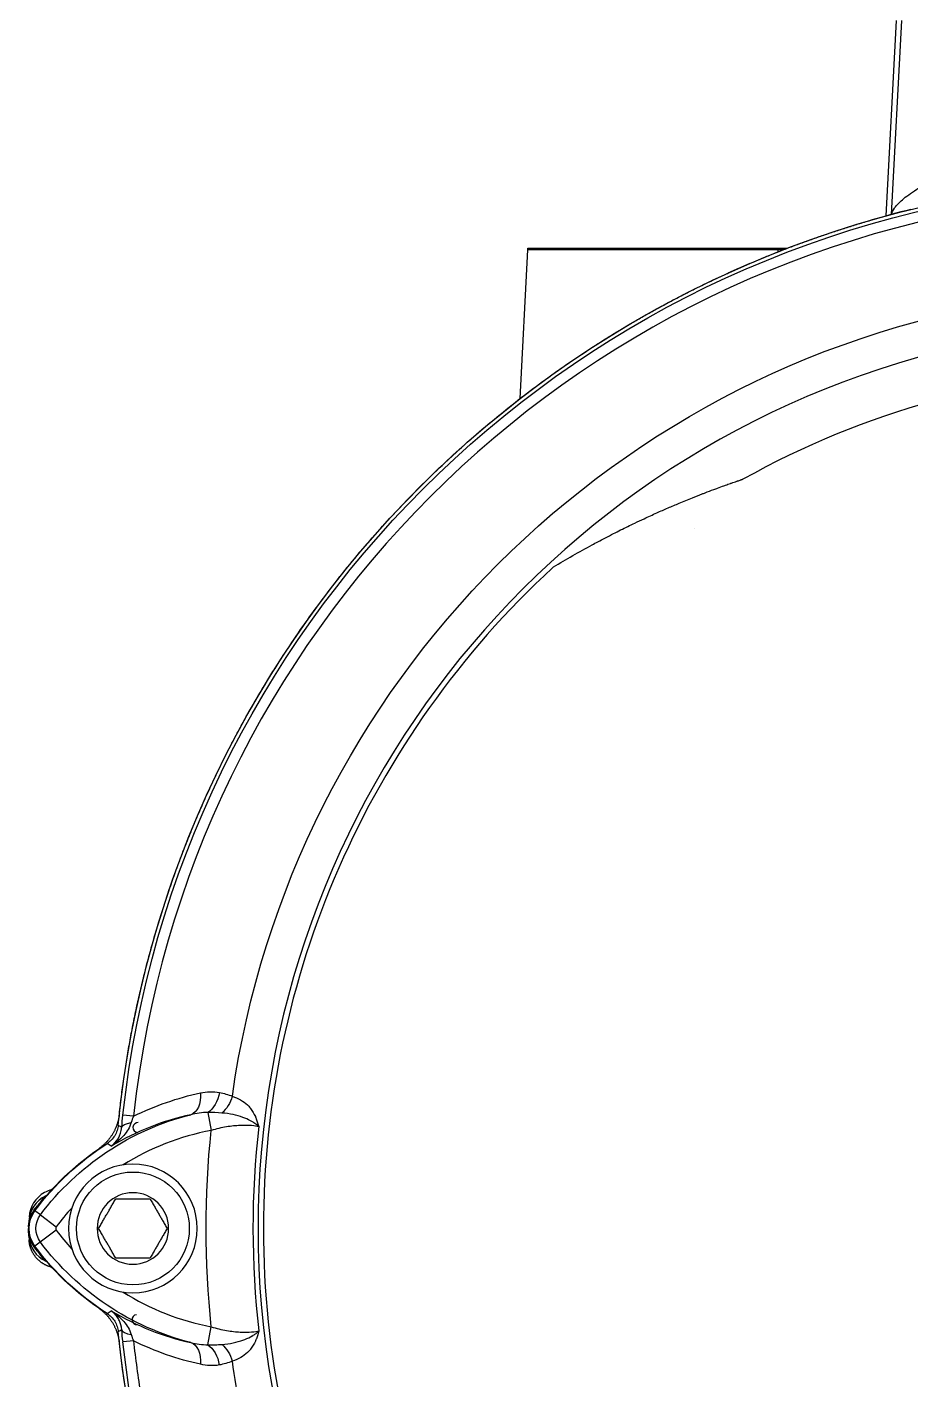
# Model space of a CAD drawing. Header units: millimetres. Extents: x 553637 to 584936, y 5008 to 53898.
# Drawn here: x 560038.7 to 560128, y 42216.2 to 42352.8 of the extents above; entities that cross this region are included whole.
import ezdxf

# ---------------------------------------------------------------- set-up
doc = ezdxf.new("R2010")
doc.units = ezdxf.units.MM
doc.header["$LTSCALE"] = 10
doc.header["$MEASUREMENT"] = 0
doc.layers.add('2', color=2, linetype='Continuous')

msp = doc.modelspace()

# ---------------------------------------------------------------- linework, layer by layer
at = {"layer": '2', "extrusion": (-1, 1.31047e-06, 1.33332e-29)}
for p, q in [((560125.52, 42333.75), (560126.55, 42353.49)), ((560126.05, 42333.89), (560127.08, 42353.49)), ((560088.52, 42315.3), (560089.31, 42330.34)), ((560115.15, 42330.34), (560089.31, 42330.34)), ((560114.61, 42330.13), (560114.61, 42330.34)), ((560116.84, 42310.13), (560116.84, 42310.13)), ((560116.97, 42310.19), (560116.97, 42310.19)), ((560114.39, 42308.94), (560114.39, 42308.94)), ((560049.47, 42242.82), (560048.4, 42242.94)), ((560056.98, 42243.2), (560057.32, 42241.39)), ((560040.07, 42232.87), (560039.51, 42233.28)), ((560038.9, 42232.27), (560038.87, 42231.66)), ((560038.95, 42232.64), (560038.95, 42232.64)), ((560039.07, 42232.64), (560039.07, 42232.64)), ((560039.1, 42232.64), (560039.09, 42232.64)), ((560040.07, 42232.87), (560041.67, 42231.67)), ((560038.87, 42231.65), (560038.86, 42231.49)), ((560038.87, 42231.32), (560038.86, 42231.49)), ((560038.87, 42231.65), (560038.87, 42231.65)), ((560038.9, 42230.7), (560038.87, 42231.32)), ((560038.87, 42231.32), (560038.87, 42231.32)), ((560038.9, 42230.7), (560038.92, 42230.33)), ((560038.95, 42230.33), (560038.95, 42230.33)), ((560039.07, 42230.33), (560039.07, 42230.33)), ((560039.1, 42230.33), (560039.09, 42230.33)), ((560041.67, 42231.31), (560039.51, 42229.69)), ((560056.98, 42219.74), (560057.32, 42221.55)), ((560049.47, 42220.14), (560048.41, 42220.03))]:
    msp.add_line(p, q, dxfattribs=at)
at = {"layer": '2', "extrusion": (3.3667e-22, 2.56909e-16, -1)}
for radius in [6.5, 3.61]:
    msp.add_circle((-560049.41, 42231.49), radius, dxfattribs=at)
at = {"layer": '2'}
msp.add_circle((560049.41, 42231.49), 5.7, dxfattribs=at)
at = {"layer": '2', "extrusion": (3.3667e-22, 2.56909e-16, -1)}
for centre, radius, start, end in [((-560153.41, 42231.49), 105.99, 5.6479, 84.351), ((-560153.41, 42231.49), 105.63, 6.2249, 83.7714), ((-560127.01, 42330.01), 4.5, 46.952, 47.1597), ((-560153.41, 42231.49), 94.9, 8.0915, 81.884), ((-560153.41, 42231.49), 86.73, 60.7815, 115.472), ((-560061.93, 42216.51), 27.3, 36.8037, 75.8341), ((-560153.41, 42231.49), 96.6, 354.0969, 5.8832), ((-560061.93, 42216.51), 27.99, 36.8053, 57.2755), ((-560041.91, 42231.49), 2.99, 323.1302, 36.87), ((-560041.91, 42231.49), 2.3, 323.1302, 36.87), ((-560062.07, 42246.61), 28.2, 302.7999, 323.1302), ((-560062.07, 42246.61), 27.5, 284.3449, 323.1302), ((-560153.41, 42231.49), 105.99, 275.6479, 354.351), ((-560153.41, 42231.49), 106, 346.1362, 353.7262), ((-560153.41, 42231.49), 105.63, 276.2249, 353.7714), ((-560153.41, 42231.49), 94.9, 348.833, 351.884)]:
    msp.add_arc(centre, radius, start, end, dxfattribs=at)
at = {"layer": '2'}
for centre, radius, start, end in [((560153.41, 42231.49), 104.56, 96.2287, 173.7751), ((560153.41, 42231.49), 106, 103.8639, 106.1361), ((560153.41, 42231.49), 91.36, 101.9162, 258.0836), ((560153.41, 42231.49), 90.82, 132.7093, 227.2905), ((560061.93, 42216.51), 25.3, 100.5032, 122.2334), ((560049.91, 42241.68), 0.5, 84.6504, 264.6504), ((560153.41, 42231.49), 91.87, 173.5709, 186.4725), ((560061.93, 42216.51), 25.3, 137.5579, 143.2015), ((560041.91, 42231.49), 0.3, 143.13, 216.8698), ((560062.07, 42246.61), 25.5, 216.8698, 222.457), ((560062.07, 42246.61), 25.5, 237.6578, 259.2591), ((560049.82, 42222.28), 0.5, 95.3547, 275.3547), ((560153.41, 42231.49), 104.56, 186.2287, 189.2707)]:
    msp.add_arc(centre, radius, start, end, dxfattribs=at)
for centre, major_axis, ratio, start_param, end_param in [((560113.65, 42330.24), (0, 2), 0.479426, 4.764738, 4.837585), ((560041.9, 42232.11), (-3, 0.16), 0.97809, -1.076074, 0.000001), ((560037.68, 42235.89), (-2.32, 1.9), 0.582278, 2.966863, 3.128208), ((560041.9, 42230.86), (-3, -0.16), 0.97809, -0.000001, 1.076072), ((560037.6, 42227.19), (-2.35, -1.87), 0.608269, 3.141395, 3.297655), ((560037.68, 42227.08), (-2.32, -1.9), 0.582316, 3.154977, 3.31633), ((560051.27, 42221.55), (-2.99, -0.26), 0.276748, 0.036326, 0.799906), ((560153.61, 42231.54), (-96.96, -28.77), 0.99897, 6.10349, 6.103504)]:
    msp.add_ellipse(centre, major_axis=major_axis, ratio=ratio, start_param=start_param, end_param=end_param, dxfattribs=at)
at = {"layer": '2', "extrusion": (3.3667e-22, 2.56909e-16, -1)}
for centre, major_axis, ratio, start_param, end_param in [((560054.64, 42245.4), (0.55, -2.44), 0.617656, 4.940677, 6.238795), ((560056.56, 42245.46), (-0.44, -2.46), 0.64256, 4.69005, 5.751407), ((560057.86, 42245.07), (-0.94, -2.32), 0.6313, 4.555752, 5.39257), ((560047.06, 42234.09), (-0.98, -8.97), 0.000013, 3.112346, 3.141593), ((560051.27, 42241.42), (-2.99, 0.26), 0.275932, 0.036317, 0.800399), ((560057.02, 42221.51), (17.52, 16.86), 0.864581, -1.756097, -1.385496), ((560039.32, 42237.42), (-1.7, 2.47), 0.632215, 3.351442, 3.380329), ((560035.48, 42236.28), (-3.99, 2.99), 0.124507, 3.117777, 3.141693), ((560037.6, 42235.78), (-2.35, 1.87), 0.608244, 3.141615, 3.297848), ((560038.06, 42233.2), (1.07, -0.48), 0.276188, -0.040809, -0.001126), ((560038.27, 42229.86), (-0.86, -0.389), 0.307776, -3.140354, -3.09613), ((560057.02, 42241.46), (17.52, -16.86), 0.864581, 1.385496, 1.756097), ((560037.5, 42228.21), (-1.96, -1.47), 0.177495, -3.141663, -3.107576), ((560039.32, 42225.55), (-1.7, -2.47), 0.632215, 2.902856, 2.931733), ((560043.85, 42227.41), (-2.07, 3.94), 0.021561, -3.10066, -3.097544), ((560047.08, 42228.69), (0.96, -8.79), 0.000014, 0.001504, 0.029771), ((560054.64, 42217.54), (-0.55, -2.44), 0.61716, 3.185961, 4.481982), ((560056.55, 42217.47), (0.42, -2.46), 0.642659, 3.667819, 4.729172), ((560057.86, 42217.86), (-0.93, 2.32), 0.631919, 0.889349, 1.723254)]:
    msp.add_ellipse(centre, major_axis=major_axis, ratio=ratio, start_param=start_param, end_param=end_param, dxfattribs=at)
at = {"layer": '2'}
for points, degree, knots in [([(560126.05, 42333.9), (560126.08, 42334.08), (560126.18, 42334.3), (560126.35, 42334.54), (560126.38, 42334.58), (560126.41, 42334.62), (560126.44, 42334.67), (560126.65, 42334.92), (560126.93, 42335.2), (560127.28, 42335.5), (560127.69, 42335.84), (560128.21, 42336.21), (560128.82, 42336.57), (560129.17, 42336.78), (560129.54, 42336.99), (560129.94, 42337.19), (560130.96, 42337.7), (560132.14, 42338.19), (560133.42, 42338.58)], 3, [0.3969928, 0.3969928, 0.3969928, 0.3969928, 0.5, 0.5, 0.5, 0.5179289, 0.5179289, 0.5179289, 0.625, 0.625, 0.625, 0.75, 0.75, 0.75, 0.8207363, 0.8207363, 0.8207363, 1, 1, 1, 1]), ([(560048.04, 42243.07), (560049.61, 42257.28), (560053.56, 42271.23), (560059.86, 42284.37), (560074.53, 42305.06), (560094.42, 42320.54), (560103.74, 42326.06), (560113.66, 42330.33), (560123.95, 42333.31)], 5, [-0.9995562, -0.9995562, -0.9995562, -0.9995562, -0.9995562, -0.9995562, -0.5, -0.5, -0.5, -0.1256485, -0.1256485, -0.1256485, -0.1256485, -0.1256485, -0.1256485]), ([(560089.32, 42330.49), (560089.32, 42330.49), (560089.36, 42330.49), (560089.67, 42330.49), (560090.35, 42330.49), (560092.48, 42330.49), (560093.92, 42330.49), (560097.37, 42330.49), (560099.36, 42330.49), (560103.62, 42330.49), (560105.86, 42330.49), (560109.21, 42330.49), (560110.34, 42330.49), (560112.53, 42330.49), (560113.59, 42330.49), (560114.6, 42330.49)], 3, [1.83403, 1.83403, 1.83403, 1.83403, 2.02299, 2.02299, 2.690662, 2.690662, 3.358333, 3.358333, 4.025917, 4.025917, 4.693537, 4.693537, 5.037705, 5.037705, 5.38188, 5.38188, 5.38188, 5.38188]), ([(560091.9, 42298.31), (560093.18, 42299.07), (560094.49, 42299.82), (560095.82, 42300.54), (560096, 42300.64), (560096.18, 42300.74), (560096.37, 42300.83), (560096.89, 42301.11), (560097.42, 42301.39), (560097.95, 42301.66), (560098.19, 42301.78), (560098.44, 42301.9), (560098.68, 42302.03), (560099.16, 42302.26), (560099.64, 42302.5), (560100.12, 42302.73), (560100.43, 42302.88), (560100.74, 42303.02), (560101.05, 42303.17), (560101.48, 42303.37), (560101.91, 42303.56), (560102.34, 42303.76), (560102.71, 42303.93), (560103.09, 42304.09), (560103.47, 42304.26), (560103.85, 42304.42), (560104.23, 42304.58), (560104.61, 42304.74), (560105.05, 42304.93), (560105.5, 42305.11), (560105.95, 42305.29), (560106.27, 42305.42), (560106.59, 42305.55), (560106.92, 42305.67), (560107.02, 42305.71), (560107.11, 42305.75), (560107.21, 42305.78), (560107.5, 42305.9), (560107.8, 42306.01), (560108.09, 42306.12), (560108.22, 42306.17), (560108.35, 42306.22), (560108.48, 42306.26), (560108.7, 42306.34), (560108.91, 42306.42), (560109.12, 42306.5), (560109.18, 42306.52), (560109.23, 42306.54), (560109.28, 42306.56), (560109.44, 42306.61), (560109.61, 42306.67), (560109.77, 42306.73), (560109.81, 42306.74), (560109.84, 42306.75), (560109.88, 42306.77), (560110.06, 42306.83), (560110.24, 42306.89), (560110.42, 42306.96), (560110.44, 42306.96), (560110.46, 42306.97), (560110.48, 42306.98), (560110.52, 42306.99), (560110.55, 42307), (560110.58, 42307.01), (560110.64, 42307.03), (560110.69, 42307.05), (560110.75, 42307.07), (560110.76, 42307.07), (560110.77, 42307.08), (560110.78, 42307.08), (560110.8, 42307.08), (560110.81, 42307.09), (560110.83, 42307.1), (560110.84, 42307.1), (560110.86, 42307.1), (560110.87, 42307.11), (560110.88, 42307.11), (560110.9, 42307.12), (560110.91, 42307.12), (560110.94, 42307.13), (560110.96, 42307.14), (560110.99, 42307.15), (560111.02, 42307.16), (560111.04, 42307.17), (560111.07, 42307.18)], 3, [0.0005055, 0.0005055, 0.0005055, 0.0005055, 0.2204479, 0.2204479, 0.2204479, 0.2503791, 0.2503791, 0.2503791, 0.3360249, 0.3360249, 0.3360249, 0.3753159, 0.3753159, 0.3753159, 0.4515996, 0.4515996, 0.4515996, 0.5002528, 0.5002528, 0.5002528, 0.5671758, 0.5671758, 0.5671758, 0.6251896, 0.6251896, 0.6251896, 0.6827515, 0.6827515, 0.6827515, 0.7501264, 0.7501264, 0.7501264, 0.7983272, 0.7983272, 0.7983272, 0.8125948, 0.8125948, 0.8125948, 0.8561154, 0.8561154, 0.8561154, 0.8750632, 0.8750632, 0.8750632, 0.9062974, 0.9062974, 0.9062974, 0.9139056, 0.9139056, 0.9139056, 0.9375316, 0.9375316, 0.9375316, 0.9427906, 0.9427906, 0.9427906, 0.9687658, 0.9687658, 0.9687658, 0.9717018, 0.9717018, 0.9717018, 0.9765743, 0.9765743, 0.9765743, 0.9843829, 0.9843829, 0.9843829, 0.9861196, 0.9861196, 0.9861196, 0.9882872, 0.9882872, 0.9882872, 0.9902393, 0.9902393, 0.9902393, 0.9921914, 0.9921914, 0.9921914, 0.9960957, 0.9960957, 0.9960957, 1, 1, 1, 1]), ([(560059.45, 42244.84), (560060.06, 42244.64), (560060.57, 42244.34), (560060.98, 42243.96), (560061.07, 42243.87), (560061.16, 42243.78), (560061.24, 42243.68), (560061.26, 42243.65), (560061.28, 42243.63), (560061.3, 42243.61), (560061.49, 42243.36), (560061.65, 42243.08), (560061.78, 42242.79), (560061.78, 42242.77), (560061.79, 42242.75), (560061.8, 42242.73), (560061.81, 42242.71), (560061.82, 42242.69), (560061.83, 42242.66), (560061.84, 42242.63), (560061.86, 42242.59), (560061.87, 42242.56), (560061.97, 42242.3), (560062.05, 42242.04), (560062.12, 42241.77)], 3, [0, 0, 0, 0, 0.002489751, 0.002489751, 0.002489751, 0.003064309, 0.003064309, 0.003064309, 0.003199855, 0.003199855, 0.003199855, 0.004596464, 0.004596464, 0.004596464, 0.004691186, 0.004691186, 0.004691186, 0.004787983, 0.004787983, 0.004787983, 0.004955562, 0.004955562, 0.004955562, 0.006128618, 0.006128618, 0.006128618, 0.006128618]), ([(560062.12, 42241.77), (560062.04, 42241.85), (560061.95, 42241.94), (560061.84, 42242.02), (560061.8, 42242.05), (560061.76, 42242.08), (560061.72, 42242.1), (560061.67, 42242.14), (560061.61, 42242.18), (560061.55, 42242.21), (560061.52, 42242.23), (560061.48, 42242.26), (560061.44, 42242.28), (560061.23, 42242.4), (560060.98, 42242.52), (560060.71, 42242.63), (560060.65, 42242.65), (560060.58, 42242.68), (560060.51, 42242.7), (560059.91, 42242.92), (560059.2, 42243.09), (560058.4, 42243.15)], 3, [0, 0, 0, 0, 0.000814772, 0.000814772, 0.000814772, 0.001086363, 0.001086363, 0.001086363, 0.001448484, 0.001448484, 0.001448484, 0.00167159, 0.00167159, 0.00167159, 0.002896968, 0.002896968, 0.002896968, 0.003189559, 0.003189559, 0.003189559, 0.005793936, 0.005793936, 0.005793936, 0.005793936]), ([(560047.93, 42241.92), (560047.91, 42241.73), (560047.87, 42241.55), (560047.76, 42241.19), (560047.67, 42241.02), (560047.48, 42240.7), (560047.36, 42240.55), (560047.1, 42240.28), (560046.95, 42240.16), (560046.79, 42240.06)], 3, [0, 0, 0, 0, 0.0556198, 0.0556198, 0.1126851, 0.1126851, 0.1697507, 0.1697507, 0.2253703, 0.2253703, 0.2253703, 0.2253703]), ([(560049.24, 42242.19), (560049.09, 42241.7), (560048.82, 42241.26), (560048.49, 42240.88), (560048.47, 42240.86), (560048.45, 42240.84), (560048.43, 42240.82), (560048.07, 42240.42), (560047.65, 42240.07), (560047.21, 42239.79)], 3, [0, 0, 0, 0, 0.001518095, 0.001518095, 0.001518095, 0.001601822, 0.001601822, 0.001601822, 0.003203644, 0.003203644, 0.003203644, 0.003203644]), ([(560047.21, 42239.79), (560047.48, 42239.98), (560047.73, 42240.24), (560047.92, 42240.55), (560047.93, 42240.57), (560047.94, 42240.58), (560047.94, 42240.6), (560048.12, 42240.9), (560048.25, 42241.27), (560048.28, 42241.71)], 3, [0, 0, 0, 0, 0.001607954, 0.001607954, 0.001607954, 0.001677327, 0.001677327, 0.001677327, 0.003215958, 0.003215958, 0.003215958, 0.003215958]), ([(560062.12, 42241.77), (560061.78, 42241.85), (560061.13, 42241.93), (560060.29, 42241.89), (560060.27, 42241.89), (560060.26, 42241.89), (560060.24, 42241.89), (560059.82, 42241.87), (560059.35, 42241.82), (560058.87, 42241.75), (560058.36, 42241.66), (560057.84, 42241.54), (560057.32, 42241.39)], 3, [0, 0, 0, 0, 0.003114101, 0.003114101, 0.003114101, 0.003164388, 0.003164388, 0.003164388, 0.004710954, 0.004710954, 0.004710954, 0.006328776, 0.006328776, 0.006328776, 0.006328776]), ([(560041.22, 42235.4), (560040.96, 42235.34), (560040.7, 42235.24), (560040.47, 42235.11), (560039.58, 42234.62), (560038.97, 42233.66), (560038.92, 42232.64)], 3, [0, 0, 0, 0, 0.1839314, 0.1839314, 0.1839314, 0.8782042, 0.8782042, 0.8782042, 0.8782042]), ([(560040.61, 42234.77), (560040.39, 42234.56), (560040.18, 42234.34), (560040, 42234.09), (560039.92, 42233.99), (560039.85, 42233.89), (560039.78, 42233.78)], 3, [0, 0, 0, 0, 0.7104144, 0.7104144, 0.7104144, 0.9999989, 0.9999989, 0.9999989, 0.9999989]), ([(560038.87, 42231.65), (560038.88, 42231.94), (560038.94, 42232.24), (560039.15, 42232.79), (560039.29, 42233.06), (560039.47, 42233.29)], 3, [0, 0, 0, 0, 0.0887128, 0.0887128, 0.1774254, 0.1774254, 0.1774254, 0.1774254]), ([(560039.74, 42233.71), (560039.72, 42233.67), (560039.69, 42233.63), (560039.67, 42233.59), (560039.65, 42233.56), (560039.63, 42233.54), (560039.61, 42233.51), (560039.6, 42233.48), (560039.58, 42233.45), (560039.56, 42233.42), (560039.56, 42233.42), (560039.55, 42233.42), (560039.55, 42233.41), (560039.55, 42233.41), (560039.54, 42233.4), (560039.54, 42233.39), (560039.54, 42233.39), (560039.53, 42233.39), (560039.53, 42233.39), (560039.53, 42233.38), (560039.52, 42233.37), (560039.51, 42233.36), (560039.51, 42233.36), (560039.51, 42233.35), (560039.51, 42233.35), (560039.5, 42233.35), (560039.5, 42233.34), (560039.5, 42233.34), (560039.5, 42233.34), (560039.5, 42233.34), (560039.49, 42233.33), (560039.49, 42233.33), (560039.49, 42233.33), (560039.49, 42233.32), (560039.48, 42233.32), (560039.48, 42233.31), (560039.47, 42233.31)], 3, [0, 0, 0, 0, 0.312158, 0.312158, 0.312158, 0.547362, 0.547362, 0.547362, 0.782594, 0.782594, 0.782594, 0.8125, 0.8125, 0.8125, 0.863026, 0.863026, 0.863026, 0.875, 0.875, 0.875, 0.9375, 0.9375, 0.9375, 0.953125, 0.953125, 0.953125, 0.96875, 0.96875, 0.96875, 0.981602, 0.981602, 0.981602, 0.990464, 0.990464, 0.990464, 1, 1, 1, 1]), ([(560038.87, 42231.65), (560038.89, 42231.97), (560038.95, 42232.28), (560039.08, 42232.62), (560039.1, 42232.65), (560039.12, 42232.7), (560039.12, 42232.7), (560039.12, 42232.71), (560039.13, 42232.72), (560039.13, 42232.72), (560039.13, 42232.72), (560039.13, 42232.72), (560039.13, 42232.72), (560039.13, 42232.72)], 3, [0, 0, 0, 0, 0.953611, 0.953611, 1.07174, 1.07174, 1.093885, 1.093885, 1.102189, 1.102189, 1.102373, 1.102373, 1.102401, 1.102401, 1.102401, 1.102401]), ([(560038.93, 42232.11), (560038.92, 42232.06), (560038.91, 42232.01), (560038.9, 42231.96), (560038.9, 42231.95), (560038.9, 42231.95), (560038.9, 42231.95)], 3, [0.6415608, 0.6415608, 0.6415608, 0.6415608, 0.9818051, 0.9818051, 0.9818051, 0.9999503, 0.9999503, 0.9999503, 0.9999503]), ([(560039.13, 42232.72), (560039.1, 42232.66), (560039.06, 42232.57), (560039.04, 42232.51), (560039.04, 42232.5), (560039.04, 42232.5), (560039.04, 42232.49), (560039.02, 42232.45), (560039.01, 42232.42), (560039, 42232.39), (560039, 42232.38), (560039, 42232.38), (560039, 42232.37), (560038.99, 42232.34), (560038.98, 42232.31), (560038.97, 42232.29), (560038.97, 42232.28), (560038.97, 42232.28), (560038.97, 42232.27), (560038.97, 42232.26), (560038.96, 42232.25), (560038.96, 42232.24), (560038.95, 42232.21), (560038.95, 42232.19), (560038.95, 42232.18), (560038.94, 42232.15), (560038.93, 42232.13), (560038.93, 42232.11)], 3, [0, 0, 0, 0, 0.125, 0.125, 0.125, 0.135296, 0.135296, 0.135296, 0.224976, 0.224976, 0.224976, 0.25, 0.25, 0.25, 0.375, 0.375, 0.375, 0.412987, 0.412987, 0.412987, 0.5, 0.5, 0.5, 0.679747, 0.679747, 0.679747, 1, 1, 1, 1]), ([(560039.13, 42232.72), (560039.11, 42232.67), (560039.09, 42232.63), (560039.05, 42232.53), (560039.04, 42232.49), (560039.01, 42232.4), (560038.99, 42232.36), (560038.98, 42232.32)], 3, [0, 0, 0, 0, 0.1594685, 0.1594685, 0.3048524, 0.3048524, 0.4333728, 0.4333728, 0.4333728, 0.4333728]), ([(560039.01, 42232.41), (560039.02, 42232.44), (560039.03, 42232.46), (560039.04, 42232.5), (560039.04, 42232.51), (560039.04, 42232.51), (560039.04, 42232.52), (560039.07, 42232.58), (560039.1, 42232.67), (560039.13, 42232.73)], 3, [0, 0, 0, 0, 0.0749519, 0.0749519, 0.0749519, 0.0852487, 0.0852487, 0.0852487, 0.2102487, 0.2102487, 0.2102487, 0.2102487]), ([(560039.47, 42229.68), (560039.29, 42229.92), (560039.15, 42230.18), (560038.94, 42230.73), (560038.88, 42231.03), (560038.87, 42231.32)], 3, [0, 0, 0, 0, 0.0887127, 0.0887127, 0.1774254, 0.1774254, 0.1774254, 0.1774254]), ([(560039.13, 42230.25), (560039, 42230.54), (560038.91, 42230.86), (560038.88, 42231.22), (560038.87, 42231.27), (560038.87, 42231.32)], 3, [0, 0, 0, 0, 0.952451, 0.952451, 1.102407, 1.102407, 1.102407, 1.102407]), ([(560038.93, 42230.86), (560038.94, 42230.83), (560038.94, 42230.8), (560038.96, 42230.74), (560038.96, 42230.72), (560038.97, 42230.7), (560038.97, 42230.68), (560038.98, 42230.67), (560038.98, 42230.67), (560038.98, 42230.66), (560038.98, 42230.64), (560038.99, 42230.62), (560039, 42230.6), (560039, 42230.59), (560039, 42230.58), (560039.01, 42230.57), (560039.01, 42230.55), (560039.02, 42230.52), (560039.04, 42230.48), (560039.04, 42230.48), (560039.04, 42230.47), (560039.04, 42230.47), (560039.06, 42230.4), (560039.1, 42230.32), (560039.13, 42230.25)], 3, [0, 0, 0, 0, 0.499917, 0.499917, 0.499917, 0.624917, 0.624917, 0.624917, 0.6694489, 0.6694489, 0.6694489, 0.749917, 0.749917, 0.749917, 0.7853598, 0.7853598, 0.7853598, 0.862735, 0.862735, 0.862735, 0.874917, 0.874917, 0.874917, 0.999917, 0.999917, 0.999917, 0.999917]), ([(560038.98, 42230.67), (560039, 42230.59), (560039.02, 42230.51), (560039.08, 42230.37), (560039.1, 42230.31), (560039.13, 42230.25)], 3, [0.1987769, 0.1987769, 0.1987769, 0.1987769, 0.4471504, 0.4471504, 0.6516264, 0.6516264, 0.6516264, 0.6516264]), ([(560039.13, 42230.24), (560039.1, 42230.3), (560039.07, 42230.39), (560039.04, 42230.46), (560039.04, 42230.46), (560039.04, 42230.47), (560039.04, 42230.47), (560039.02, 42230.51), (560039.02, 42230.54), (560039.01, 42230.57), (560039.01, 42230.57), (560039.01, 42230.57), (560039, 42230.57)], 3, [0.7747131, 0.7747131, 0.7747131, 0.7747131, 0.8997131, 0.8997131, 0.8997131, 0.9118954, 0.9118954, 0.9118954, 0.9892726, 0.9892726, 0.9892726, 1, 1, 1, 1]), ([(560039.47, 42229.67), (560039.48, 42229.66), (560039.48, 42229.66), (560039.48, 42229.65), (560039.49, 42229.65), (560039.49, 42229.64), (560039.49, 42229.64), (560039.5, 42229.64), (560039.5, 42229.63), (560039.5, 42229.63), (560039.5, 42229.63), (560039.5, 42229.62), (560039.51, 42229.62), (560039.51, 42229.62), (560039.51, 42229.61), (560039.51, 42229.61), (560039.52, 42229.6), (560039.53, 42229.59), (560039.53, 42229.58), (560039.53, 42229.58), (560039.54, 42229.58), (560039.54, 42229.58), (560039.54, 42229.57), (560039.55, 42229.56), (560039.56, 42229.55), (560039.56, 42229.54), (560039.56, 42229.54), (560039.57, 42229.54), (560039.58, 42229.52), (560039.59, 42229.51), (560039.6, 42229.49), (560039.65, 42229.42), (560039.69, 42229.34), (560039.74, 42229.26)], 3, [0, 0, 0, 0, 0.006738, 0.006738, 0.006738, 0.017578, 0.017578, 0.017578, 0.03125, 0.03125, 0.03125, 0.046875, 0.046875, 0.046875, 0.0625, 0.0625, 0.0625, 0.125, 0.125, 0.125, 0.136871, 0.136871, 0.136871, 0.217085, 0.217085, 0.217085, 0.25, 0.25, 0.25, 0.375, 0.375, 0.375, 1, 1, 1, 1]), ([(560039.78, 42229.19), (560039.98, 42228.9), (560040.19, 42228.63), (560040.42, 42228.38), (560040.48, 42228.32), (560040.55, 42228.26), (560040.61, 42228.2)], 3, [0, 0, 0, 0, 0.797279, 0.797279, 0.797279, 1, 1, 1, 1]), ([(560046.8, 42222.91), (560046.95, 42222.81), (560047.1, 42222.69), (560047.36, 42222.42), (560047.48, 42222.27), (560047.68, 42221.95), (560047.76, 42221.77), (560047.87, 42221.42), (560047.91, 42221.24), (560047.93, 42221.05)], 3, [0, 0, 0, 0, 0.0555392, 0.0555392, 0.112518, 0.112518, 0.1694965, 0.1694965, 0.225036, 0.225036, 0.225036, 0.225036]), ([(560048.28, 42221.26), (560048.26, 42221.6), (560048.17, 42221.9), (560048.05, 42222.16), (560048.02, 42222.23), (560047.98, 42222.3), (560047.95, 42222.37), (560047.87, 42222.51), (560047.78, 42222.63), (560047.69, 42222.74), (560047.54, 42222.91), (560047.38, 42223.06), (560047.21, 42223.18)], 3, [0, 0, 0, 0, 0.001201353, 0.001201353, 0.001201353, 0.00153948, 0.00153948, 0.00153948, 0.002207001, 0.002207001, 0.002207001, 0.003212598, 0.003212598, 0.003212598, 0.003212598]), ([(560047.21, 42223.18), (560047.66, 42222.89), (560048.08, 42222.55), (560048.43, 42222.15), (560048.45, 42222.13), (560048.47, 42222.11), (560048.49, 42222.09), (560048.82, 42221.7), (560049.09, 42221.27), (560049.24, 42220.78)], 3, [0, 0, 0, 0, 0.00160022, 0.00160022, 0.00160022, 0.001683551, 0.001683551, 0.001683551, 0.003200441, 0.003200441, 0.003200441, 0.003200441]), ([(560057.32, 42221.55), (560057.84, 42221.39), (560058.37, 42221.27), (560058.87, 42221.18), (560059.36, 42221.1), (560059.83, 42221.05), (560060.25, 42221.03), (560060.26, 42221.03), (560060.28, 42221.03), (560060.29, 42221.03), (560061.13, 42220.99), (560061.79, 42221.06), (560062.12, 42221.13)], 3, [0, 0, 0, 0, 0.001610549, 0.001610549, 0.001610549, 0.0031485, 0.0031485, 0.0031485, 0.003199709, 0.003199709, 0.003199709, 0.006297001, 0.006297001, 0.006297001, 0.006297001]), ([(560058.42, 42219.78), (560059.21, 42219.83), (560059.92, 42220), (560060.53, 42220.21), (560060.59, 42220.24), (560060.66, 42220.26), (560060.72, 42220.29), (560060.99, 42220.39), (560061.24, 42220.51), (560061.45, 42220.63), (560061.49, 42220.65), (560061.53, 42220.67), (560061.56, 42220.7), (560061.62, 42220.73), (560061.68, 42220.77), (560061.73, 42220.8), (560061.77, 42220.83), (560061.81, 42220.86), (560061.85, 42220.88), (560061.95, 42220.97), (560062.05, 42221.05), (560062.12, 42221.13)], 3, [0, 0, 0, 0, 0.002599582, 0.002599582, 0.002599582, 0.002889594, 0.002889594, 0.002889594, 0.004112913, 0.004112913, 0.004112913, 0.004334392, 0.004334392, 0.004334392, 0.004695591, 0.004695591, 0.004695591, 0.00496649, 0.00496649, 0.00496649, 0.005779189, 0.005779189, 0.005779189, 0.005779189]), ([(560062.12, 42221.13), (560062.06, 42220.86), (560061.98, 42220.6), (560061.88, 42220.35), (560061.86, 42220.31), (560061.85, 42220.28), (560061.84, 42220.24), (560061.83, 42220.22), (560061.82, 42220.2), (560061.81, 42220.18), (560061.8, 42220.16), (560061.79, 42220.14), (560061.78, 42220.12), (560061.65, 42219.83), (560061.5, 42219.55), (560061.3, 42219.31), (560061.29, 42219.29), (560061.27, 42219.26), (560061.25, 42219.24), (560061.17, 42219.14), (560061.08, 42219.05), (560060.99, 42218.96), (560060.58, 42218.58), (560060.07, 42218.29), (560059.45, 42218.09)], 3, [0, 0, 0, 0, 0.001170459, 0.001170459, 0.001170459, 0.001337668, 0.001337668, 0.001337668, 0.001434261, 0.001434261, 0.001434261, 0.001528763, 0.001528763, 0.001528763, 0.00292283, 0.00292283, 0.00292283, 0.003057526, 0.003057526, 0.003057526, 0.003630813, 0.003630813, 0.003630813, 0.006115053, 0.006115053, 0.006115053, 0.006115053])]:
    msp.add_open_spline(points, degree=degree, knots=knots, dxfattribs=at)
for points, degree in [([(560089.31, 42330.34), (560089.31, 42330.39), (560089.32, 42330.44), (560089.32, 42330.49)], 3), ([(560114.6, 42330.49), (560114.91, 42330.49), (560115.22, 42330.49), (560115.53, 42330.49)], 3), ([(560124.38, 42313.21), (560124.38, 42313.21), (560124.38, 42313.21), (560124.38, 42313.21)], 3), ([(560118.92, 42311.06), (560118.92, 42311.06), (560118.92, 42311.06), (560118.92, 42311.06)], 3), ([(560118.93, 42311.07), (560118.93, 42311.07), (560118.93, 42311.07), (560118.93, 42311.07)], 3), ([(560121.76, 42312.23), (560121.76, 42312.23), (560121.76, 42312.23), (560121.76, 42312.23)], 3), ([(560118.11, 42310.7), (560118.11, 42310.7), (560118.11, 42310.7), (560118.11, 42310.7)], 3), ([(560106.18, 42302.2), (560106.18, 42302.2), (560106.18, 42302.2), (560106.18, 42302.2)], 3), ([(560091.81, 42298.22), (560091.84, 42298.25), (560091.87, 42298.28), (560091.89, 42298.3)], 3), ([(560056.23, 42245.18), (560056.87, 42245.32), (560057.51, 42245.35), (560058.15, 42245.23)], 3), ([(560049.47, 42242.82), (560051.66, 42243.9), (560053.92, 42244.68), (560056.23, 42245.18)], 3), ([(560058.15, 42245.23), (560058.6, 42245.15), (560059.03, 42245.01), (560059.45, 42244.84)], 3), ([(560060.92, 42244.01), (560060.92, 42244.01), (560060.92, 42244.01), (560060.92, 42244.01)], 3), ([(560048.04, 42243.07), (560047.93, 42242.01), (560047.51, 42240.98), (560046.8, 42240.11), (560045.92, 42239.51)], 4), ([(560055.25, 42242.98), (560052.48, 42242.37), (560049.79, 42241.33), (560047.21, 42239.79)], 3), ([(560048.28, 42241.71), (560048.32, 42242.11), (560048.36, 42242.52), (560048.4, 42242.94)], 3), ([(560049.47, 42242.82), (560049.38, 42242.62), (560049.3, 42242.41), (560049.24, 42242.19)], 3), ([(560054.04, 42242.69), (560054.04, 42242.69), (560054.04, 42242.69), (560054.04, 42242.69)], 3), ([(560056.98, 42243.2), (560056.4, 42243.2), (560055.82, 42243.12), (560055.25, 42242.98)], 3), ([(560058.4, 42243.15), (560057.94, 42243.19), (560057.46, 42243.21), (560056.98, 42243.2)], 3), ([(560061.1, 42243.83), (560061.1, 42243.83), (560061.1, 42243.83), (560061.1, 42243.83)], 3), ([(560047.93, 42241.92), (560048.05, 42241.85), (560048.17, 42241.78), (560048.28, 42241.71)], 3), ([(560051.13, 42241.72), (560051.13, 42241.72), (560051.13, 42241.72), (560051.13, 42241.72)], 3), ([(560052.34, 42242.16), (560052.34, 42242.17), (560052.34, 42242.17), (560052.34, 42242.17)], 3), ([(560053.07, 42242.4), (560053.07, 42242.4), (560053.07, 42242.4), (560053.07, 42242.4)], 3), ([(560060.27, 42241.89), (560060.27, 42241.89), (560060.27, 42241.89), (560060.27, 42241.89)], 3), ([(560060.51, 42241.9), (560060.51, 42241.9), (560060.51, 42241.9), (560060.51, 42241.9)], 3), ([(560061.48, 42241.86), (560061.48, 42241.86), (560061.48, 42241.86), (560061.48, 42241.86)], 3), ([(560061.58, 42242.19), (560061.58, 42242.19), (560061.58, 42242.19), (560061.58, 42242.19)], 3), ([(560047.21, 42239.79), (560047.07, 42239.88), (560046.93, 42239.97), (560046.79, 42240.06)], 3), ([(560040.61, 42234.77), (560040.66, 42234.81), (560040.7, 42234.85), (560040.75, 42234.88)], 3), ([(560038.87, 42231.72), (560038.93, 42232.48), (560039.24, 42233.22), (560039.78, 42233.78)], 3), ([(560039.47, 42233.31), (560039.33, 42233.11), (560039.21, 42232.91), (560039.13, 42232.73)], 3), ([(560039.74, 42233.71), (560039.75, 42233.74), (560039.77, 42233.76), (560039.78, 42233.78)], 3), ([(560039.99, 42233.97), (560039.97, 42233.95), (560039.96, 42233.93), (560039.94, 42233.91)], 3), ([(560039.97, 42233.95), (560039.96, 42233.93), (560039.95, 42233.92), (560039.94, 42233.91)], 3), ([(560039.78, 42229.19), (560039.25, 42229.75), (560038.93, 42230.49), (560038.87, 42231.25)], 3), ([(560041.22, 42227.57), (560040.47, 42227.75), (560039.78, 42228.17), (560039.25, 42228.8), (560038.96, 42229.56), (560038.92, 42230.33)], 5), ([(560039.13, 42230.24), (560039.21, 42230.06), (560039.33, 42229.86), (560039.47, 42229.67)], 3), ([(560039.74, 42229.26), (560039.75, 42229.24), (560039.77, 42229.21), (560039.78, 42229.19)], 3), ([(560039.94, 42229.06), (560039.96, 42229.04), (560039.97, 42229.02), (560039.99, 42229.01)], 3), ([(560039.94, 42229.06), (560039.95, 42229.05), (560039.96, 42229.04), (560039.97, 42229.03)], 3), ([(560040.75, 42228.09), (560040.7, 42228.12), (560040.66, 42228.16), (560040.61, 42228.2)], 3), ([(560045.92, 42223.47), (560046.8, 42222.86), (560047.51, 42222), (560047.93, 42220.97), (560048.04, 42219.9)], 4), ([(560046.8, 42222.91), (560046.94, 42223), (560047.07, 42223.09), (560047.21, 42223.18)], 3), ([(560047.21, 42223.18), (560049.79, 42221.63), (560052.49, 42220.58), (560055.26, 42219.96)], 3), ([(560048.28, 42221.26), (560048.17, 42221.19), (560048.05, 42221.12), (560047.93, 42221.05)], 3), ([(560048.41, 42220.03), (560048.36, 42220.44), (560048.32, 42220.86), (560048.28, 42221.26)], 3), ([(560049.24, 42220.78), (560049.3, 42220.56), (560049.38, 42220.35), (560049.47, 42220.14)], 3), ([(560050.86, 42221.35), (560050.86, 42221.35), (560050.86, 42221.35), (560050.86, 42221.35)], 3), ([(560051.14, 42221.23), (560051.14, 42221.23), (560051.14, 42221.23), (560051.14, 42221.24)], 3), ([(560052.33, 42220.79), (560052.33, 42220.79), (560052.33, 42220.79), (560052.33, 42220.79)], 3), ([(560060.42, 42221.02), (560060.42, 42221.02), (560060.42, 42221.02), (560060.42, 42221.02)], 3), ([(560060.59, 42221.02), (560060.59, 42221.02), (560060.59, 42221.02), (560060.59, 42221.02)], 3), ([(560061.66, 42221.06), (560061.66, 42221.06), (560061.66, 42221.06), (560061.66, 42221.06)], 3), ([(560061.73, 42220.8), (560061.73, 42220.8), (560061.73, 42220.8), (560061.73, 42220.8)], 3), ([(560056.23, 42217.77), (560053.92, 42218.28), (560051.66, 42219.06), (560049.47, 42220.14)], 3), ([(560054.05, 42220.26), (560054.05, 42220.26), (560054.05, 42220.26), (560054.05, 42220.26)], 3), ([(560055.26, 42219.96), (560055.83, 42219.82), (560056.4, 42219.74), (560056.98, 42219.74)], 3), ([(560056.98, 42219.74), (560057.46, 42219.72), (560057.95, 42219.75), (560058.42, 42219.78)], 3), ([(560061.88, 42220.34), (560061.88, 42220.34), (560061.88, 42220.34), (560061.88, 42220.34)], 3), ([(560059.45, 42218.09), (560059.02, 42217.92), (560058.59, 42217.78), (560058.14, 42217.7)], 3), ([(560061.04, 42219.01), (560061.04, 42219.01), (560061.04, 42219.01), (560061.04, 42219.01)], 3), ([(560058.14, 42217.7), (560057.51, 42217.59), (560056.87, 42217.62), (560056.23, 42217.77)], 3)]:
    msp.add_open_spline(points, degree=degree, dxfattribs=at)
for points in [[(560045.94, 42231.49), (560046.81, 42232.99), (560047.68, 42234.49)], [(560047.68, 42234.49), (560049.41, 42234.49), (560051.14, 42234.49)], [(560051.14, 42234.49), (560052.01, 42232.99), (560052.87, 42231.49)], [(560047.68, 42228.49), (560046.81, 42229.99), (560045.94, 42231.49)], [(560052.87, 42231.49), (560052.01, 42229.99), (560051.14, 42228.49)], [(560051.14, 42228.49), (560049.41, 42228.49), (560047.68, 42228.49)]]:
    msp.add_rational_spline(points, [1.29060117245, 1.49025786867, 1.29060117245], degree=2, dxfattribs=at)

doc.saveas('drawing.dxf')
